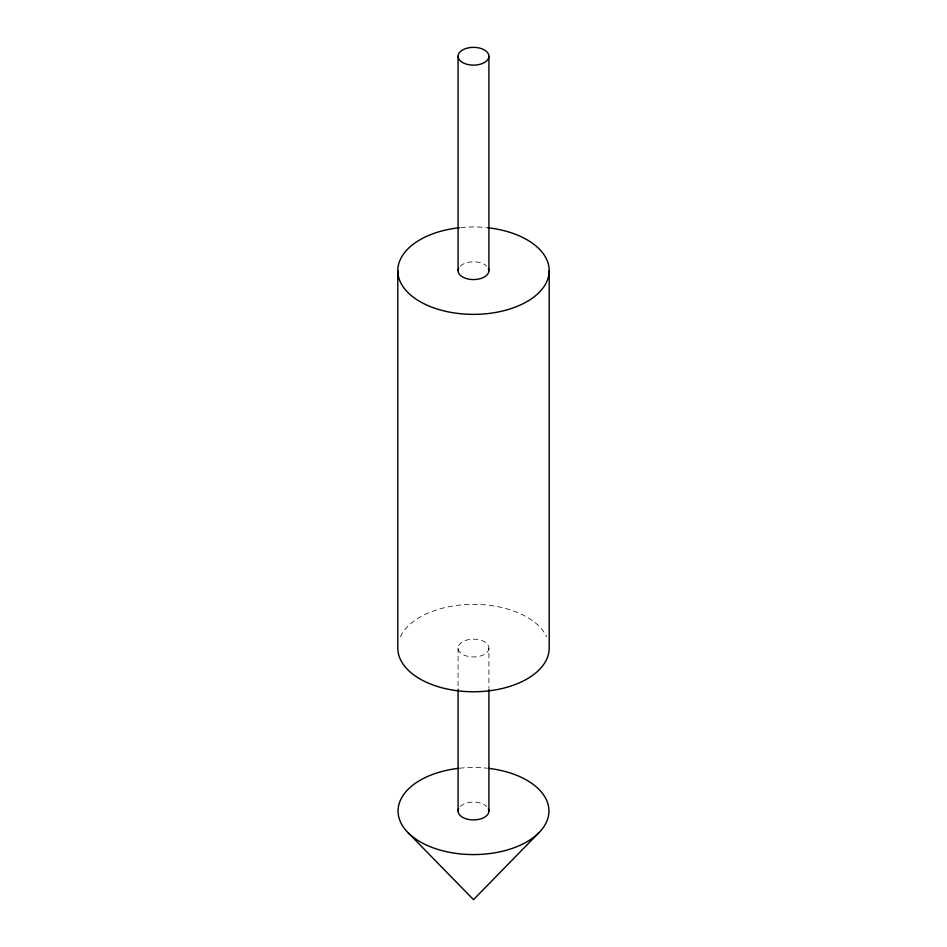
<?xml version="1.0" encoding="UTF-8"?>
<svg xmlns="http://www.w3.org/2000/svg" width="947" height="947" viewBox="0 0 947 947"><rect width="100%" height="100%" fill="white"/><g stroke="black" fill="none" stroke-linecap="round" stroke-linejoin="round"><path stroke-width="0.71" stroke-dasharray="4.74 3.55" d="M488.912 648.056A15.412 8.89 0 0 1 465.794 655.762A15.412 8.89 0 0 1 465.794 640.35A15.412 8.89 0 0 1 488.912 648.056L488.912 687.7M458.088 648.056L458.088 687.7M459.461 768.242A75.429 43.55 0 0 1 487.539 768.242M460.159 806.572A15.412 8.89 0 0 1 486.841 806.572M460.159 266.225A15.412 8.89 0 0 1 486.841 266.225M460.81 227.576A75.701 43.704 0 0 1 486.19 227.576M400.38 636.739A75.701 43.704 0 0 1 473.5 604.352A75.701 43.704 0 0 1 546.62 636.739"/><path stroke-width="1.42" d="M538.819 832.792L473.5 899.65L408.181 832.792M549.201 270.664L549.201 648.056A75.701 43.704 0 0 1 473.5 691.76A75.701 43.704 0 0 1 397.799 648.056L397.799 270.664M488.912 56.24A15.412 8.89 0 0 1 465.794 63.946A15.412 8.89 0 0 1 465.794 48.546A15.412 8.89 0 0 1 488.912 56.24L488.912 270.664M488.912 689.167L488.912 811.023M458.088 56.24L458.088 270.664M458.088 689.167L458.088 811.023M488.924 768.396A75.429 43.55 0 0 1 536.085 835.337A75.429 43.55 0 0 1 410.915 835.337A75.429 43.55 0 0 1 458.076 768.396M488.38 808.726A15.412 8.89 0 0 1 473.5 819.924A15.412 8.89 0 0 1 458.62 808.726M488.38 268.368A15.412 8.89 0 0 1 473.5 279.566A15.412 8.89 0 0 1 458.62 268.368M487.598 227.73A75.701 43.704 0 0 1 536.57 294.837A75.701 43.704 0 0 1 410.43 294.837A75.701 43.704 0 0 1 459.402 227.73"/></g></svg>
